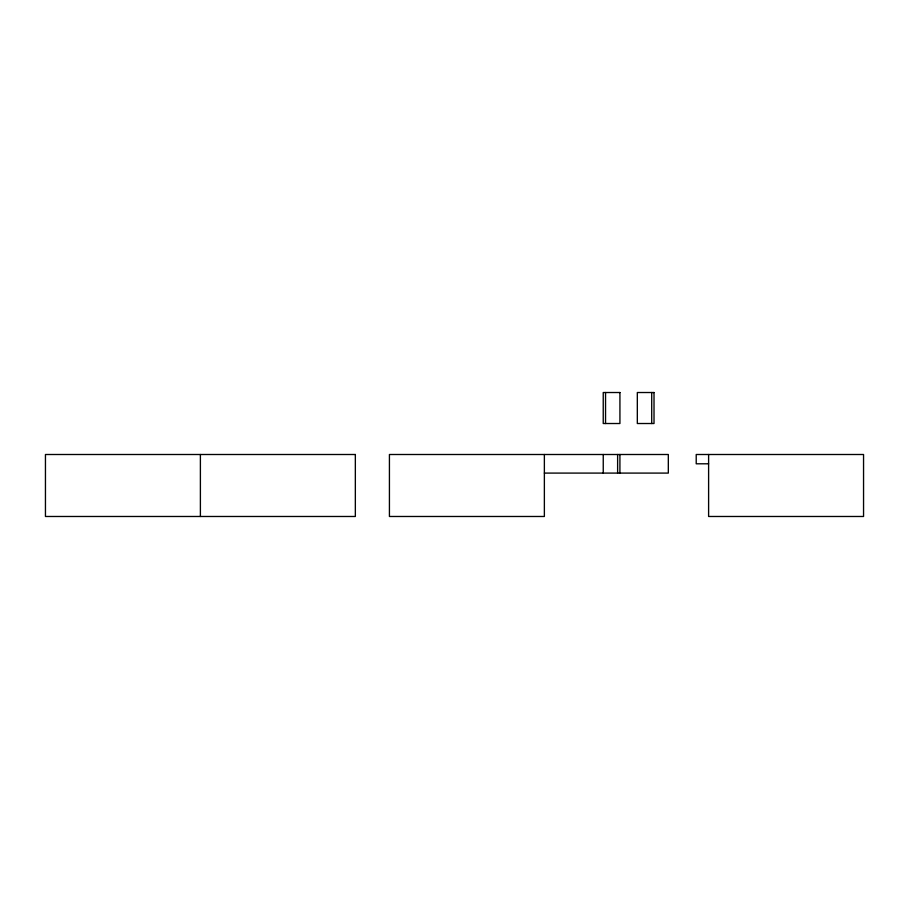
<?xml version="1.0" encoding="UTF-8"?>
<svg xmlns="http://www.w3.org/2000/svg" width="909" height="909" viewBox="0 0 909 909"><rect width="100%" height="100%" fill="white"/><g stroke="black" fill="none" stroke-linecap="round" stroke-linejoin="round"><path stroke-width="1.36" d="M708.611 463.795L696.214 463.795L696.214 454.5L863.55 454.5L863.55 516.482L708.611 516.482L708.611 454.5M544.366 473.089L668.32 473.089L668.32 454.5L389.427 454.5L389.427 516.482L544.366 516.482L544.366 454.5M651.708 392.518L651.708 423.514M619.927 454.5L619.915 473.089M617.62 454.5L617.62 473.089M605.542 392.518L605.542 423.514M603.246 454.5L603.246 473.089M200.389 454.5L200.389 516.482M619.927 392.518L603.235 392.518L603.235 423.514L619.927 423.514L619.927 392.518M654.014 392.518L637.323 392.518L637.323 423.514L654.014 423.514L654.014 392.518M355.339 454.5L45.45 454.5L45.45 516.482L355.339 516.482L355.339 454.5"/></g></svg>
